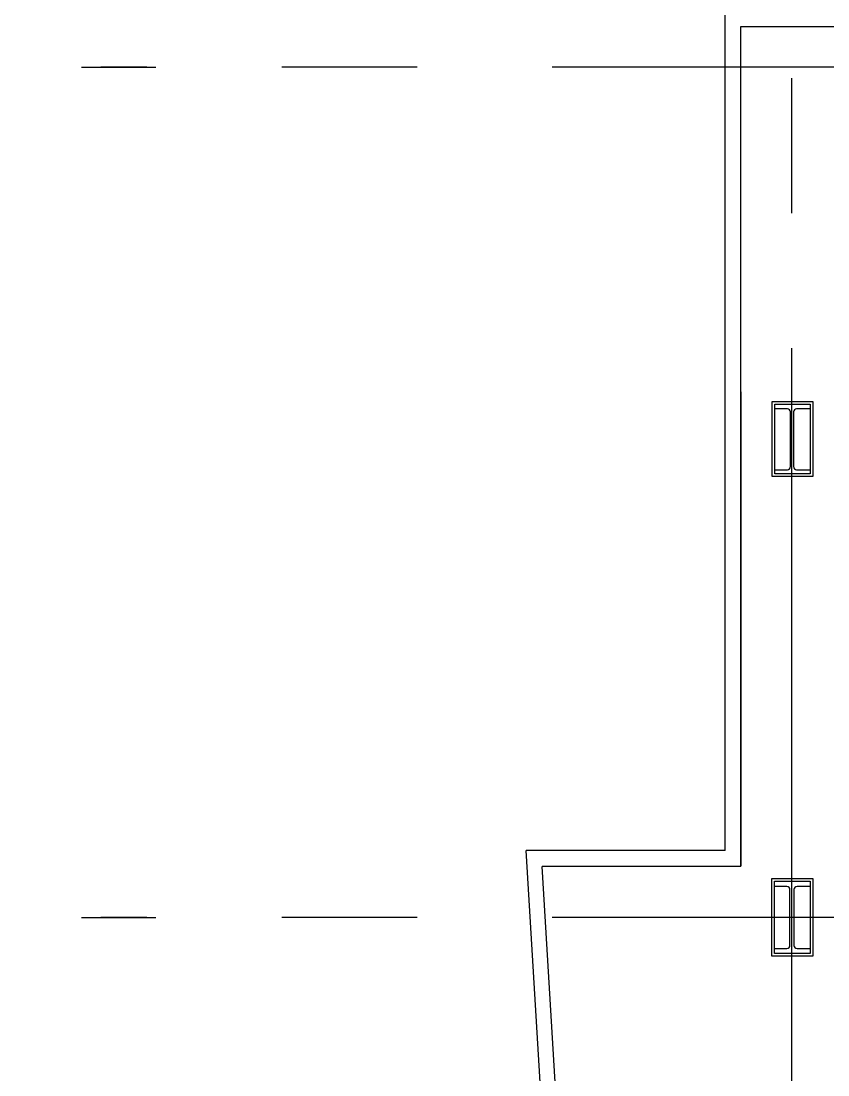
# Model space of a CAD drawing. Header units: millimetres. Extents: x 2148 to 2681, y 758 to 986.
# Drawn here: x 2595.377 to 2599.171, y 946.229 to 951.186 of the extents above; entities that cross this region are included whole.
import ezdxf

# ---------------------------------------------------------------- set-up
doc = ezdxf.new("R2010")
doc.units = ezdxf.units.MM
doc.linetypes.add('CENTER2', pattern=[28.575, 19.05, -3.175, 3.175, -3.175])
doc.linetypes.add('PHANTOMX2', pattern=[5, 2.5, -0.5, 0.5, -0.5, 0.5, -0.5])
for name, color, linetype in [('COLUMN', 7, 'Continuous'), ('DR', 7, 'Continuous'), ('grid', 241, 'PHANTOMX2'), ('S-COLS', 6, 'Continuous'), ('S_GRID LINES', 252, 'Continuous')]:
    doc.layers.add(name, color=color, linetype=linetype)

msp = doc.modelspace()

# ---------------------------------------------------------------- linework, layer by layer
at = {"layer": 'COLUMN', "color": 4, "lineweight": -3, "ltscale": 0.05, "elevation": 0}
for points in [[(2598.9077198, 949.0431322), (2598.9077198, 949.3961227), (2599.0991998, 949.3961227), (2599.0991998, 949.0431322)], [(2598.907519, 946.787422), (2598.907519, 947.1526999), (2599.098999, 947.1526999), (2599.098999, 946.787422)]]:
    msp.add_lwpolyline(points, close=True, dxfattribs=at)
at = {"layer": 'COLUMN', "color": 2, "lineweight": -3, "ltscale": 0.05, "elevation": 0}
for points in [[(2598.9202198, 949.0556322), (2598.9202198, 949.3836227), (2599.0866998, 949.3836227), (2599.0866998, 949.0556322)], [(2598.920019, 946.799922), (2598.920019, 947.1401999), (2599.086499, 947.1401999), (2599.086499, 946.799922)]]:
    msp.add_lwpolyline(points, close=True, dxfattribs=at)
at = {"layer": 'DR', "ltscale": 10}
for p, q in [((2598.6868229, 947.284311, 0), (2598.6868229, 951.2625608, 0)), ((2598.7618229, 948.7690117, 0), (2598.7618229, 951.1609359, 0)), ((2598.7618229, 947.2109359, 0), (2598.7618229, 951.1609359, 0)), ((2598.7618229, 951.1609359, 0), (2603.663657, 951.1609359, 0)), ((2598.7618229, 947.2109359, 0), (2598.7618229, 950.6400148, 0)), ((2598.7618229, 949.4422501, 0), (2598.7618229, 947.2109359, 0)), ((2598.2522953, 938.9704508), (2597.7518229, 947.284311)), ((2598.6868229, 947.284311, 0), (2597.7518229, 947.284311, 0)), ((2598.3297457, 938.9704761), (2597.8268229, 947.209311)), ((2598.7618229, 947.209311, 0), (2597.8268229, 947.209311))]:
    msp.add_line(p, q, dxfattribs=at)
at = {"layer": 'grid', "ltscale": 0.7}
for p, q in [((2585.8613013, 950.969311), (2596.2929221, 950.969311)), ((2585.8613013, 946.969311), (2596.2929221, 946.969311))]:
    msp.add_line(p, q, dxfattribs=at)
at = {"layer": 'S-COLS', "ltscale": 0.5, "elevation": 0}
for points in [[(2598.9992098, 949.3836227), (2599.0866998, 949.3836227), (2599.0866998, 949.3621017), (2599.0231178, 949.3621017, 0.414213562), (2599.0085763, 949.3475602), (2599.0085763, 949.0901947, 0.414213562), (2599.0231178, 949.0756532), (2599.0866998, 949.0756532), (2599.0866998, 949.0556322), (2598.9202198, 949.0556322), (2598.9202198, 949.0756532), (2598.9803018, 949.0756532, 0.414213562), (2598.9948433, 949.0901947), (2598.9948433, 949.3475602, 0.414213562), (2598.9803018, 949.3621017), (2598.9202198, 949.3621017), (2598.9202198, 949.3836227), (2598.9992098, 949.3836227)], [(2599.001509, 947.1401999), (2599.086499, 947.1401999), (2599.086499, 947.1151789), (2599.025417, 947.1151789, 0.414213562), (2599.0108755, 947.1006374), (2599.0108755, 946.8379845, 0.414213562), (2599.025417, 946.823443), (2599.086499, 946.823443), (2599.086499, 946.799922), (2598.920019, 946.799922), (2598.920019, 946.823443), (2598.977601, 946.823443, 0.414213562), (2598.9921425, 946.8379845), (2598.9921425, 947.1006374, 0.414213562), (2598.977601, 947.1151789), (2598.920019, 947.1151789), (2598.920019, 947.1401999), (2599.001509, 947.1401999)]]:
    msp.add_lwpolyline(points, format="xyb", dxfattribs=at)
at = {"layer": 'S_GRID LINES', "linetype": 'CENTER2', "ltscale": 0.2}
for p, q in [((2599.001509, 922.9776771, 0), (2599.001509, 979.8917928, 0)), ((2630.258657, 950.969311), (2595.7518229, 950.969311)), ((2630.258657, 946.969311), (2595.7518229, 946.969311))]:
    msp.add_line(p, q, dxfattribs=at)

doc.saveas('drawing.dxf')
